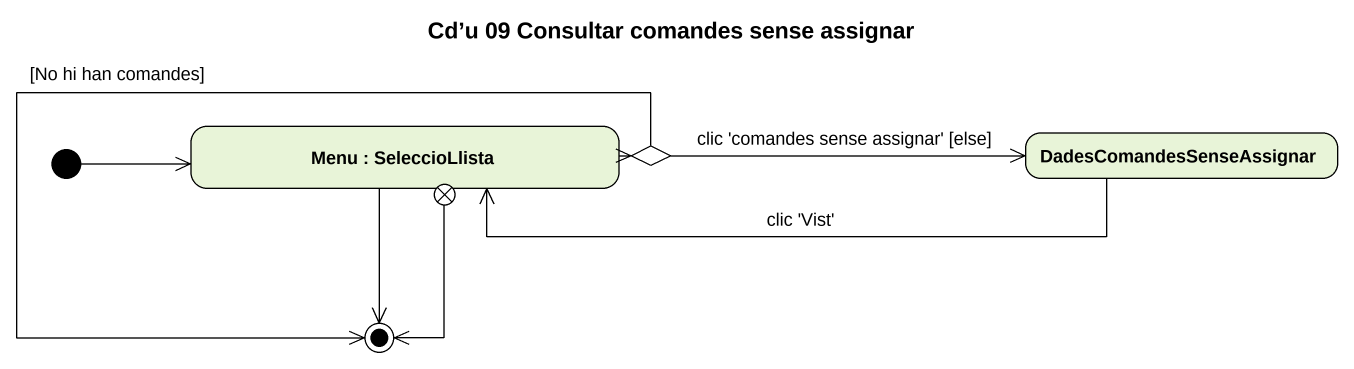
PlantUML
@startuml
title Cd’u 09 Consultar comandes sense assignar
hide empty description
state "Menu : SeleccioLlista" as Menu
state choice1 <<choice>>
state DadesComandesSenseAssignar
state exit1 <<choice>>
[*] -right-> Menu
Menu -right-> choice1
choice1 -right-> DadesComandesSenseAssignar : clic 'comandes sense assignar' [else]
DadesComandesSenseAssignar -left-> Menu : clic 'Vist'
Menu --> [*]
choice1 --> [*] : [No hi han comandes]
exit1 --> [*]
@enduml
